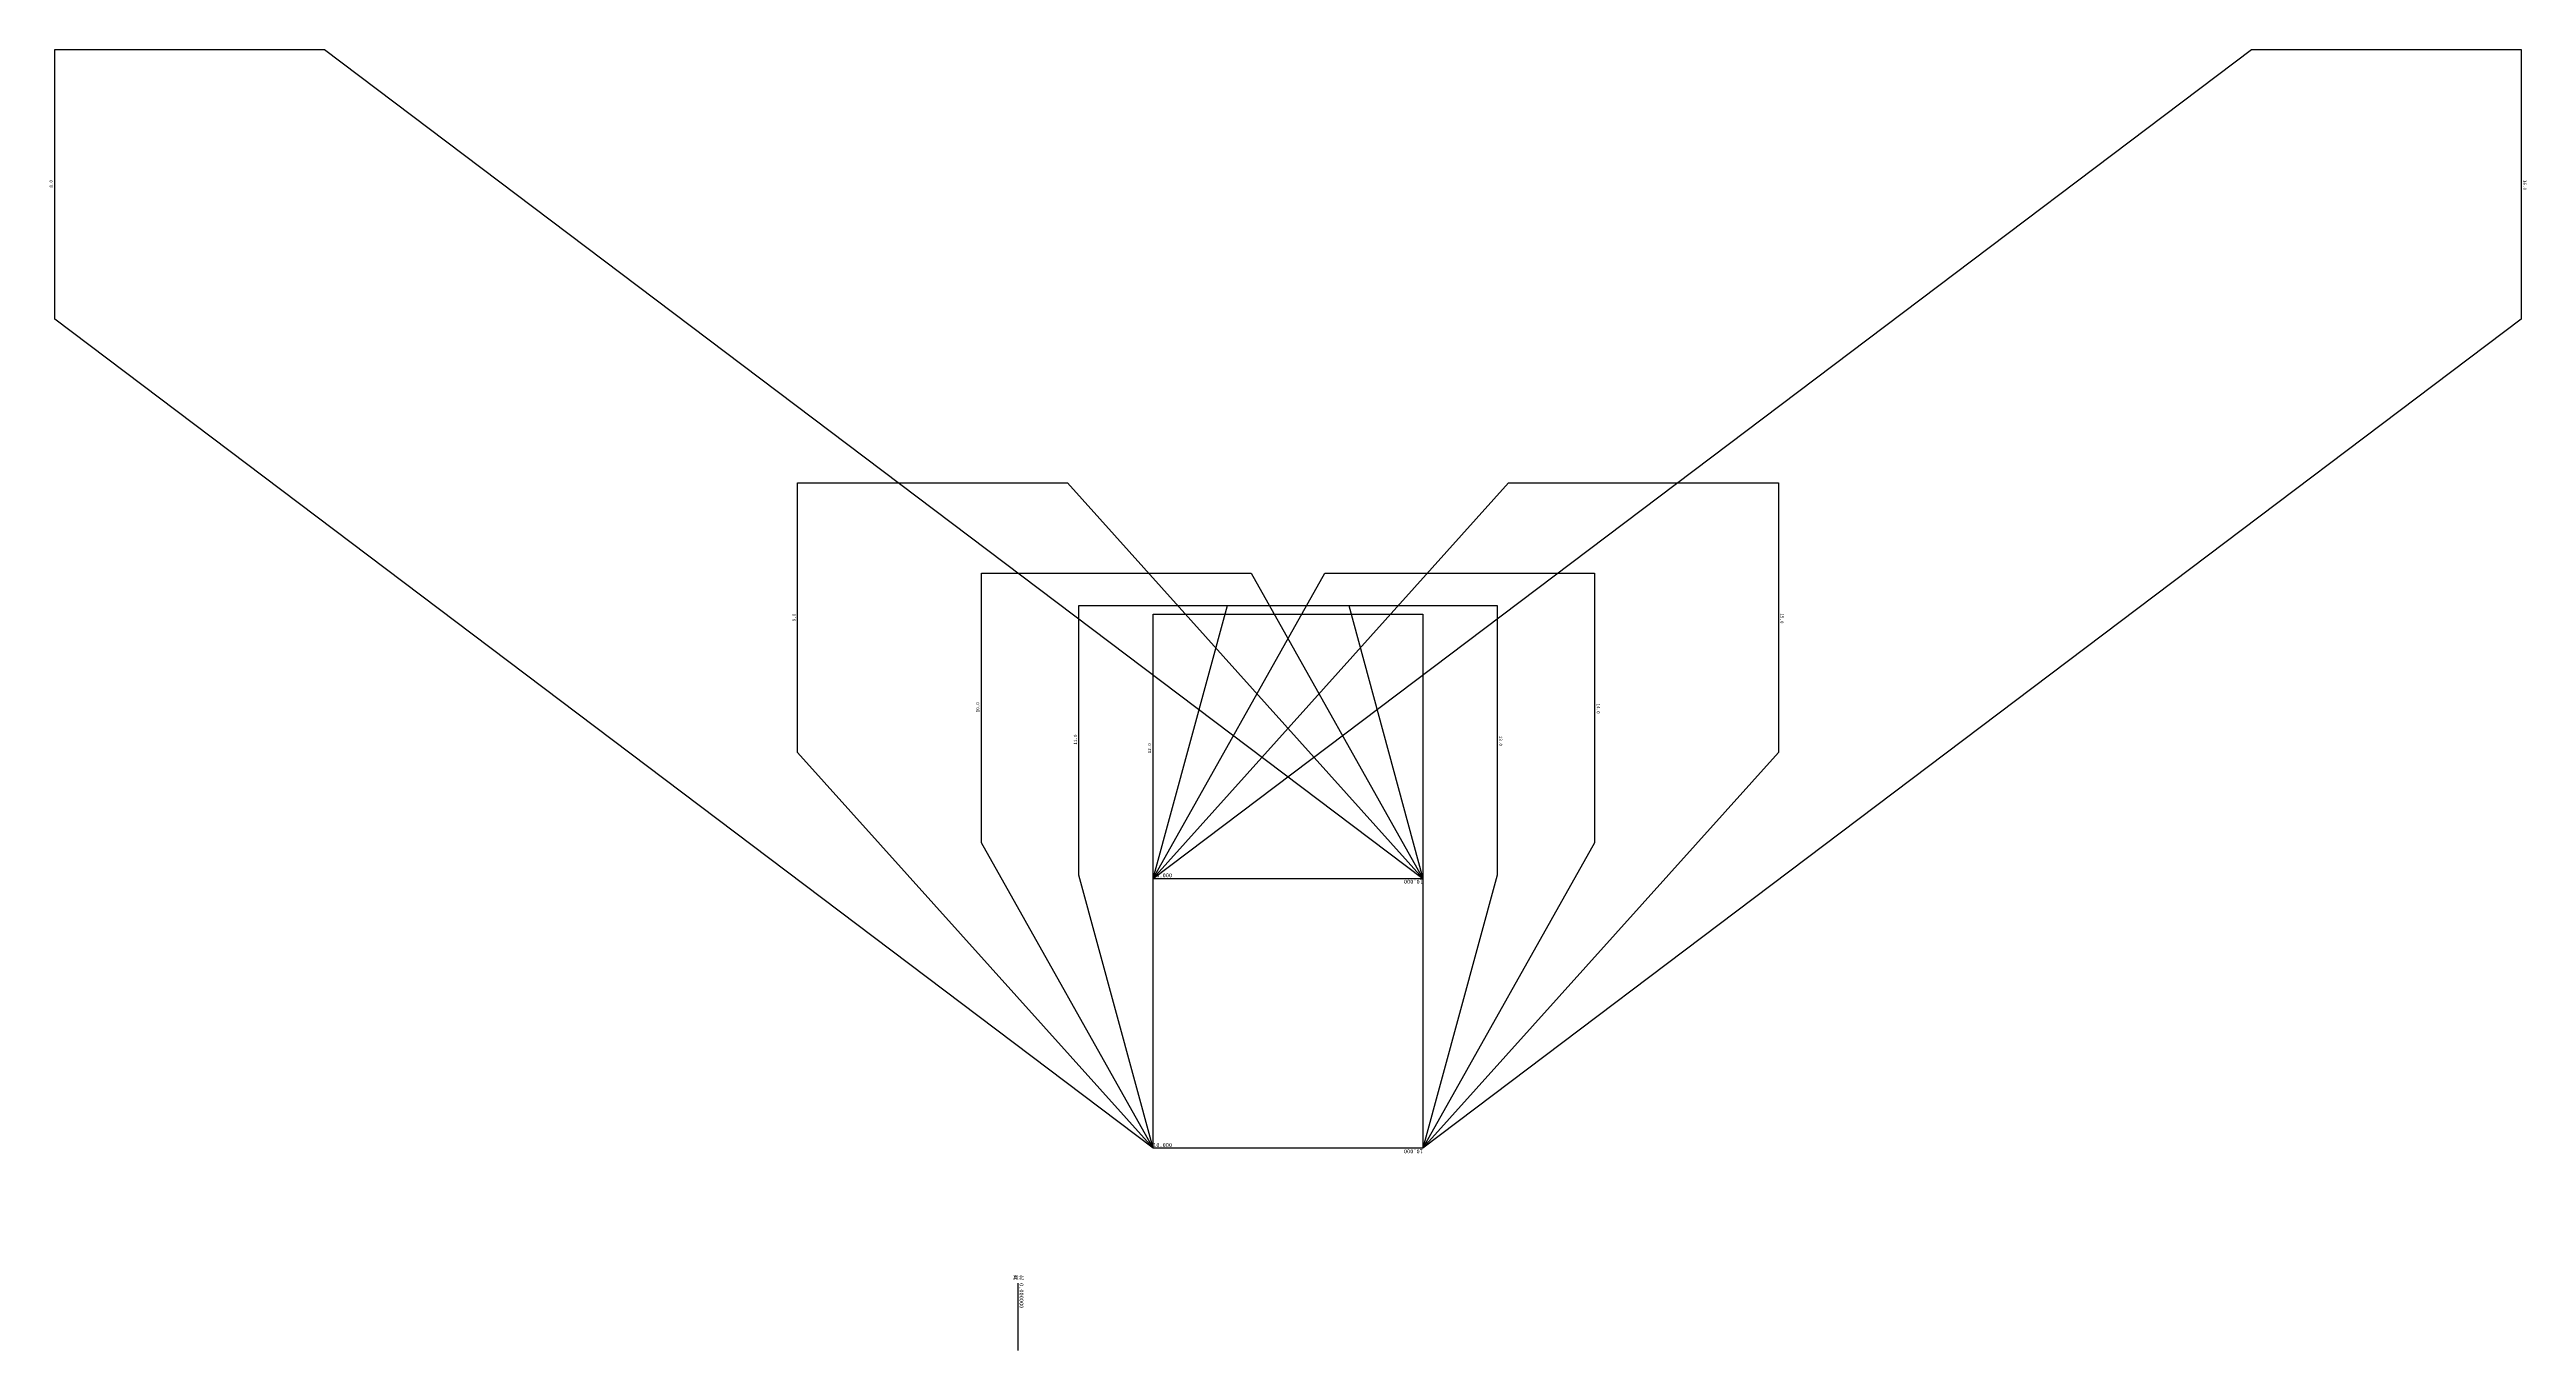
# Model space of a CAD drawing. Units: millimetres at full size, sheet at 1:100. Extents: x -59535 to 52923, y -18796 to 40274.
import ezdxf
from ezdxf.enums import TextEntityAlignment as Align

# ---------------------------------------------------------------- set-up
doc = ezdxf.new("R2010")
doc.units = ezdxf.units.MM
doc.header["$LTSCALE"] = 100
doc.layers.add('0-0', color=7, linetype='Continuous')
doc.styles.add('ＭＳ ゴシック', font='')
doc.styles.get('ＭＳ ゴシック').set_extended_font_data('MS Gothic')

msp = doc.modelspace()

# ---------------------------------------------------------------- linework, layer by layer
at = {"layer": '0-0'}
for p, q in [((52683.8, 28029), (2816.3, -9612.2)), ((18956.3, 8347.8), (2816.3, -9612.2)), ((10616.3, 4256.5), (2816.3, -9612.2)), ((6183.8, 2790.3), (2816.3, -9612.2)), ((-15551, -18795.9), (-15551, -15734.7))]:
    msp.add_line(p, q, dxfattribs=at)
for points in [[(-9427.4, -9612.2), (-59296.2, 28029), (-59296.2, 40274)], [(-59296.2, 40274), (-47051.2, 40274), (2816.3, 2631.5)], [(-9427.4, 2631.5), (40440.1, 40274), (52683.8, 40274), (52683.8, 28029)], [(-9427.4, -9612.2), (-25568.7, 8347.8), (-25568.7, 20592.8)], [(-25568.7, 20592.8), (-13323.7, 20592.8), (2816.3, 2631.5)], [(-9427.4, 2631.5), (6711.3, 20592.8), (18956.3, 20592.8), (18956.3, 8347.8)], [(-9427.4, -9612.2), (-17228.7, 4256.5), (-17228.7, 16500.3)], [(-17228.7, 16500.3), (-4983.7, 16500.3), (2816.3, 2631.5)], [(-9427.4, 2631.5), (-1627.4, 16500.3), (10616.3, 16500.3), (10616.3, 4256.5)], [(-9427.4, -9612.2), (-12796.2, 2790.3), (-12796.2, 15035.3)], [(-12796.2, 15035.3), (-551.2, 15035.3), (2816.3, 2631.5)], [(-9427.4, 2631.5), (-6059.9, 15035.3), (6183.8, 15035.3), (6183.8, 2790.3)], [(-9427.4, -9612.2), (-9427.4, 2395.3), (-9427.4, 14640.3)], [(-9427.4, 14640.3), (2816.3, 14640.3), (2816.3, 2395.3), (2816.3, -9612.2)]]:
    msp.add_lwpolyline(points, dxfattribs=at)
msp.add_lwpolyline([(-9428.6, 2632.7), (2816.3, 2632.7), (2816.3, -9612.2), (-9428.6, -9612.2)], close=True, dxfattribs=at)

# ---------------------------------------------------------------- texts
at = {"layer": '0-0', "style": 'ＭＳ ゴシック'}
for s, rotation, p in [('8.0', 90, (-59346.2, 34001.5)), ('16.0', 270, (52733.8, 34351.5)), ('15.0', 270, (19006.3, 14670.3)), ('9.0', 90, (-25618.7, 14320.3)), ('10.0', 90, (-17278.7, 10178.4)), ('14.0', 270, (10666.3, 10578.4)), ('11.0', 90, (-12846.2, 8712.8)), ('13.0', 270, (6233.8, 9112.8)), ('12.0', 90, (-9477.4, 8317.8))]:
    msp.add_text(s, height=146.6, rotation=rotation, dxfattribs=at).set_placement(p, align=Align.BOTTOM_LEFT)
at = {"layer": '0-0', "color": 2, "style": 'ＭＳ ゴシック'}
for p in [(-9428.6, 2632.7), (-9428.6, -9612.2)]:
    msp.add_text('10.000', height=183.3, dxfattribs=at).set_placement(p, align=Align.BOTTOM_LEFT)
for p in [(2816.3, 2632.7), (2816.3, -9612.2)]:
    msp.add_text('10.000', height=183.3, rotation=180, dxfattribs=at).set_placement(p, align=Align.BOTTOM_LEFT)
at = {"layer": '0-0', "color": 6, "style": 'ＭＳ ゴシック'}
msp.add_text('真北', height=183.3, dxfattribs=at).set_placement((-15801, -15634.7), align=Align.BOTTOM_LEFT)
msp.add_text('0.000000', height=183.3, rotation=270, dxfattribs=at).set_placement((-15551, -15734.7), align=Align.BOTTOM_LEFT)

doc.saveas('drawing.dxf')
